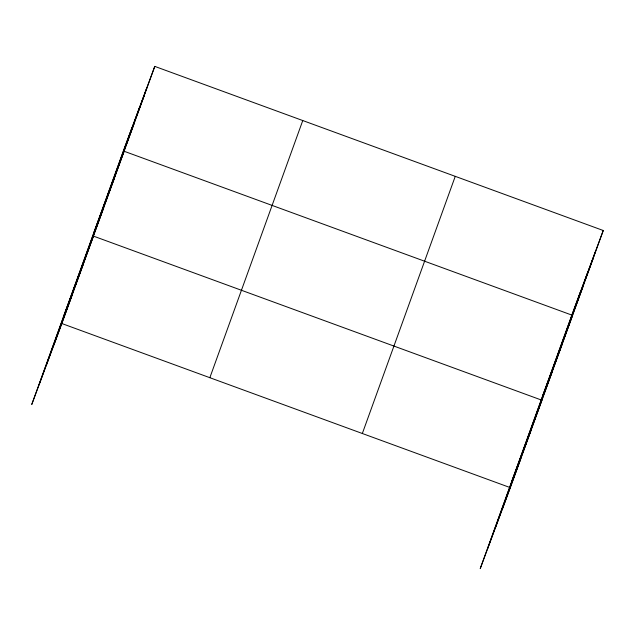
<?xml version="1.0" encoding="UTF-8"?>
<svg xmlns="http://www.w3.org/2000/svg" width="635" height="635" viewBox="0 0 635 635"><rect width="100%" height="100%" fill="white"/><g stroke="black" fill="none" stroke-linecap="round" stroke-linejoin="round"><path stroke-width="0.95" d="M39.053 384.85L131.977 127.698M46.585 364.609L139.502 107.458M53.888 344.964L146.804 87.813M154.773 66.389L124.666 147.344L31.75 404.495L61.857 323.54L154.773 66.389L603.25 230.505L510.334 487.656L480.227 568.611L573.143 311.46L603.25 230.505M209.852 377.698L302.768 120.547M362.339 433.499L455.255 176.347M487.529 548.965L580.446 291.814M495.062 528.725L587.978 271.574M502.364 509.079L595.281 251.928M136.589 116.102L144.558 94.678M126.365 144.383L134.334 122.96M94.004 232.204L124.111 151.249L572.587 315.365L542.481 396.319M105.926 200.954L113.887 179.538M95.702 229.243L103.672 207.82M63.341 317.063L93.448 236.109L541.925 400.225L511.818 481.179M74.954 286.671L82.915 265.247M64.421 315.817L72.39 294.394M585.065 280.218L593.026 258.794M574.842 308.499L582.811 287.084M554.403 365.077L562.364 343.654M544.179 393.359L552.148 371.935M523.423 450.794L531.392 429.371M512.897 479.933L520.859 458.51M61.857 323.54L510.334 487.656"/></g></svg>
